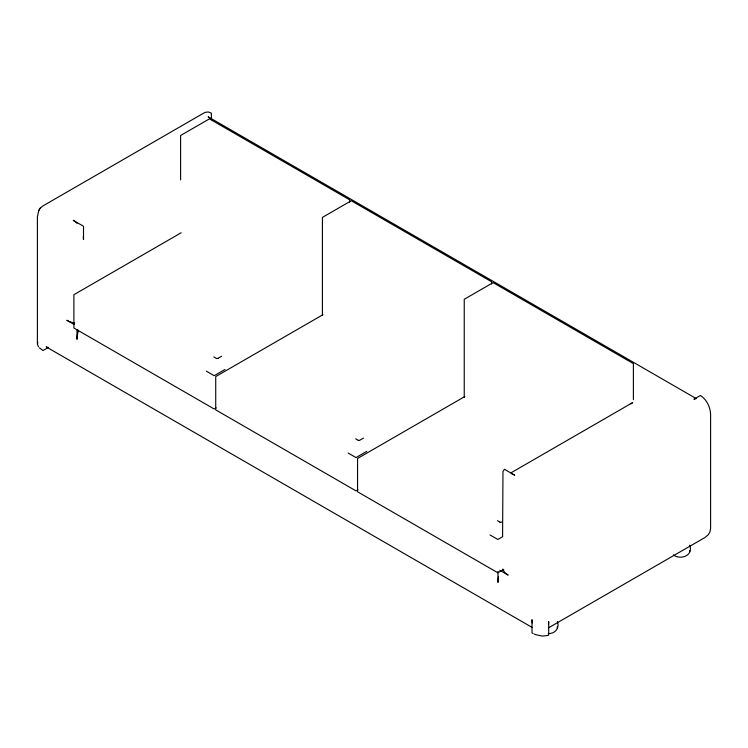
<?xml version="1.0" encoding="UTF-8"?>
<svg xmlns="http://www.w3.org/2000/svg" width="748" height="748" viewBox="0 0 748 748"><rect width="100%" height="100%" fill="white"/><g stroke="black" fill="none" stroke-linecap="round" stroke-linejoin="round"><path stroke-width="1.12" d="M38.475 346.745L37.419 344.248L37.793 342.369M498.533 576.699L498.29 578.129A27.508 15.886 -60 0 0 497.972 582.393L497.972 571.397M78.447 330.205L77.315 335.085A27.508 15.886 -60 0 0 76.997 339.349L76.997 329.447M557.372 621.569C559.878 628.236 554.81 633.93 548.265 633.556M689.712 545.17C693.63 555.942 680.297 560.224 673.396 554.913M38.803 210.403L37.4 216.939L37.4 343.912M38.943 210.132L39.999 208.458M38.672 210.665L39.064 209.879M40.168 208.253L42.673 206.074L204.98 112.387L208.243 111.966L211.385 113.135L211.385 119.736M39.822 208.683L40.336 208.038M630.938 403.817L632.743 402.546L510.884 472.895M181.175 232.759L73.893 294.703L73.893 328.007L214.19 409.006L216.153 407.866M48.555 347.324L42.963 350.55L39.392 347.839M218.079 358.264L221.614 356.235M225.008 369.456L214.19 375.702L206.317 371.158M323.005 314.646L215.723 376.59L215.723 409.885L356.02 490.884L357.983 489.753M363.444 438.113L359.91 440.151A1.262 0.729 0 0 1 358.217 440.366M366.838 451.343L356.02 457.589L348.147 453.036M464.835 396.534L357.553 458.468L357.553 491.773L497.85 572.772L503.75 569.368M502.768 536.634L497.85 539.467L489.968 534.923M548.359 627.918L705.074 537.447L708.365 534.652L710.03 531.678L710.6 528.331L710.6 414.56C710.366 407.164 706.748 399.544 700.427 395.477L693.901 399.245L695.92 398.731M47.47 347.306L46.226 346.904L532.23 627.497M74.678 323.127L70.901 322.126A21.664 12.51 0 0 1 66.824 320.266L74.22 324.539M533.1 633.491L532.006 632.892L532.006 619.69L532.221 622.981M696.154 398.544L208.131 116.791L209.234 117.773M73.341 220.38L83.514 226.261L83.514 239.463M514.671 475.186L504.489 469.305L502.974 471.399L502.581 535.933M213.872 356.936L216.434 358.414M355.702 438.824L358.264 440.301M497.523 520.702L500.094 522.188M499.823 570.266L508.154 575.072A21.664 12.51 0 0 1 504.928 572.716L502.656 569.106M689.544 550.612L689.712 551.893M557.204 627.02L557.372 628.292M633.388 399.61L633.388 363.622L493.091 282.622L464.246 299.275L464.246 397.45M548.695 621.803L548.695 635.005A5.993 3.46 0 0 1 547.555 635.529L542.328 636.071L536.082 634.753A20.869 12.052 0 0 1 534.259 634.033M491.558 284.062L491.558 281.744L351.261 200.744L322.425 217.388L322.425 315.562M349.727 202.175L349.727 199.856L209.431 118.857L180.595 135.51L180.595 179.922M501.646 522.001A1.262 0.729 0 0 1 500.038 522.244M217.986 358.236A1.262 0.729 0 0 1 216.387 358.479M83.271 236.583A17.064 9.855 60 0 1 83.458 239.425M512.034 474.101A13.511 7.798 60 0 1 514.671 475.139M548.639 621.775A17.064 9.855 60 0 1 548.452 624.402M73.341 220.342A13.511 7.798 60 0 1 75.969 222.352M76.483 222.839A13.511 7.798 60 0 1 76.988 223.362"/></g></svg>
